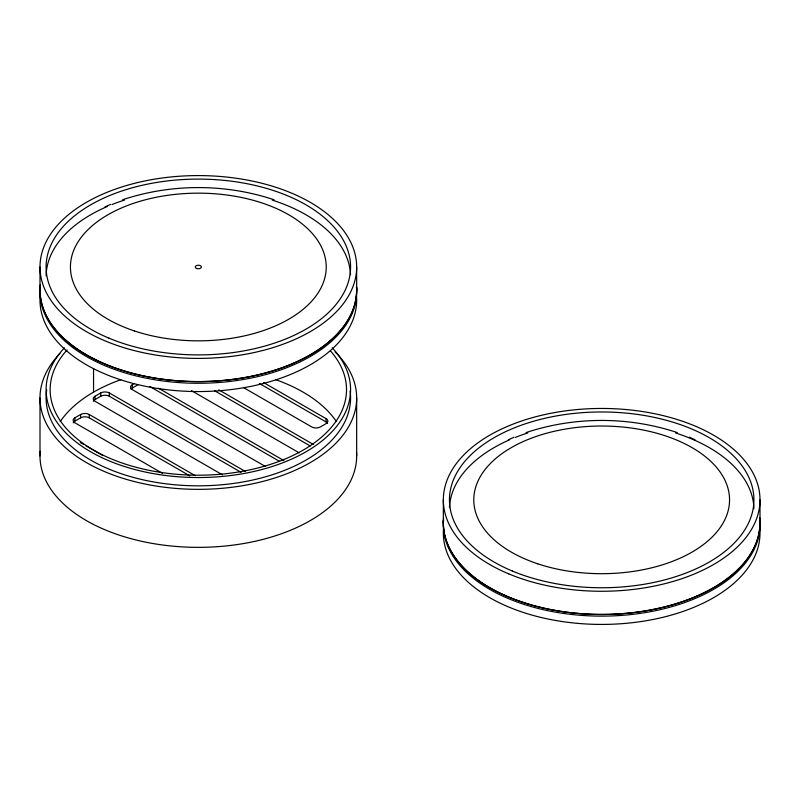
<?xml version="1.0" encoding="UTF-8"?>
<svg xmlns="http://www.w3.org/2000/svg" width="800" height="800" viewBox="0 0 800 800"><rect width="100%" height="100%" fill="white"/><g stroke="black" fill="none" stroke-linecap="round" stroke-linejoin="round"><path stroke-width="1.2" d="M443.56 518.99L443.61 518.45M222.49 474.86L94.99 401.25A6.09 3.52 0 0 1 94.99 396.27L100.73 392.96A6.09 3.52 0 0 1 109.34 392.96L245.49 471.56M93.33 401.35A6.09 3.52 0 0 1 94.99 399.59L100.73 396.27A6.09 3.52 0 0 1 109.34 396.27L241.17 472.38M162.45 473.34L74.89 422.79A6.09 3.52 0 0 1 74.89 417.82L80.63 414.5A6.09 3.52 0 0 1 89.25 414.5L195.18 475.66M265.26 466.41L132.31 389.64A6.09 3.52 0 0 1 132.31 384.67L134.22 383.57M73.24 422.9A6.09 3.52 0 0 1 74.89 421.13L80.63 417.82A6.09 3.52 0 0 1 89.25 417.82L189.77 475.86M131.02 389.08A6.09 3.52 0 0 1 132.31 387.99L138.05 384.67A6.09 3.52 0 0 1 138.45 384.46M104.98 206.93L110.68 204.37M508.32 439.79L514.01 437.23M122.68 199.73C171.33 183.53 225.34 183.53 273.98 199.73M526.02 432.6C574.66 416.39 628.67 416.39 677.32 432.6M689.32 437.23L695.02 439.79M263.64 382.6L326.08 418.65A6.09 3.52 0 0 1 326.08 423.62L320.34 426.94A6.09 3.52 0 0 1 311.73 426.94L243.9 387.78M259.33 383.43L326.08 421.96A6.09 3.52 0 0 1 327.58 423.38M218.79 389.85L313.52 444.54M214.48 390.68L310.29 446M191.51 390.68L299.17 452.83M158.55 388.22L283.94 460.61M149.9 386.54L279.62 461.43M80.27 442.47L83.5 444.34M85.66 445.58L102.88 455.53M760 499.86L760 523.06M443.34 499.86L443.34 523.06M356.66 266.99A158.33 91.41 0 0 1 119.17 346.16A158.33 91.41 0 0 1 119.17 187.83A158.33 91.41 0 0 1 356.66 266.99L356.66 290.2M356.66 397.93L356.66 455.94M326.08 418.65L326.08 421.96M132.31 384.67L132.31 387.99M109.34 392.96L109.34 396.27M100.73 392.96L100.73 396.27M94.99 396.27L94.99 399.59M93.55 368.51L93.55 392.13M89.25 414.5L89.25 417.82M80.63 414.5L80.63 417.82M74.89 417.82L74.89 421.13M40 266.99L40 290.2M40 397.93L40 455.94M356.55 286.65A158.33 91.41 0 0 1 197.31 381.61A158.33 91.41 0 0 1 40.21 285.47M356.55 296.6A158.33 91.41 0 0 1 197.31 391.55A158.33 91.41 0 0 1 40.21 295.42M356.49 287.51A158.33 91.41 0 0 1 196.45 383.26A158.33 91.41 0 0 1 40.4 285.33M46.1 275.8A152.24 87.9 0 0 1 107.46 206.42M112.07 204.51A152.24 87.9 0 0 1 124.46 200.08M272.21 200.08A152.24 87.9 0 0 1 350.52 274.67M356.5 286.94A158.26 91.37 0 0 1 196.45 381.56A158.26 91.37 0 0 1 40.35 284.76M759.79 518.33A158.33 91.41 0 0 1 602.69 614.47A158.33 91.41 0 0 1 443.45 519.52M759.79 528.28A158.33 91.41 0 0 1 602.69 624.42A158.33 91.41 0 0 1 443.45 529.46M759.6 518.2A158.33 91.41 0 0 1 603.55 616.12A158.33 91.41 0 0 1 443.51 520.37M449.48 507.53A152.24 87.9 0 0 1 509.66 439.77M515.4 437.38A152.24 87.9 0 0 1 527.79 432.95M675.54 432.95A152.24 87.9 0 0 1 753.9 508.67M759.65 517.63A158.26 91.37 0 0 1 603.55 614.43A158.26 91.37 0 0 1 443.5 519.8M356.55 452.39A158.33 91.41 0 0 1 197.31 547.35A158.33 91.41 0 0 1 40.21 451.21M335.11 351.88A158.33 91.41 0 0 1 200.02 489.34A158.33 91.41 0 0 1 59.89 353.57M350.12 391.11A152.24 87.9 0 0 1 197.35 485.82A152.24 87.9 0 0 1 46.71 389.98M60.22 421.62A148.18 85.55 0 0 1 120.86 379.7M275.81 379.7A148.18 85.55 0 0 1 336.44 421.62M330.46 350.91A148.18 85.55 0 0 1 197.42 475.19A148.18 85.55 0 0 1 67.04 349.98M332.25 347.83A152.24 87.9 0 0 1 198.33 477.54A152.24 87.9 0 0 1 64.42 347.83M134.39 330.94A127.88 73.83 0 0 0 326.22 266.99A127.88 73.83 0 0 0 134.39 203.05A127.88 73.83 0 0 0 134.39 330.94M109 338.17A152.24 87.9 0 0 0 349.76 276.07A152.24 87.9 0 0 0 136.23 186.74A152.24 87.9 0 0 0 109 338.17M196.81 268.52A3.04 1.76 0 0 0 201.38 266.99A3.04 1.76 0 0 0 196.81 265.47A3.04 1.76 0 0 0 196.81 268.52M537.73 563.8A127.88 73.83 0 0 0 729.55 499.86A127.88 73.83 0 0 0 537.73 435.92A127.88 73.83 0 0 0 537.73 563.8M508.76 573.88A158.33 91.41 0 0 0 759.15 509.3A158.33 91.41 0 0 0 537.09 416.4A158.33 91.41 0 0 0 508.76 573.88M512.34 571.03A152.24 87.9 0 0 0 753.1 508.94A152.24 87.9 0 0 0 539.57 419.61A152.24 87.9 0 0 0 512.34 571.03"/></g></svg>
